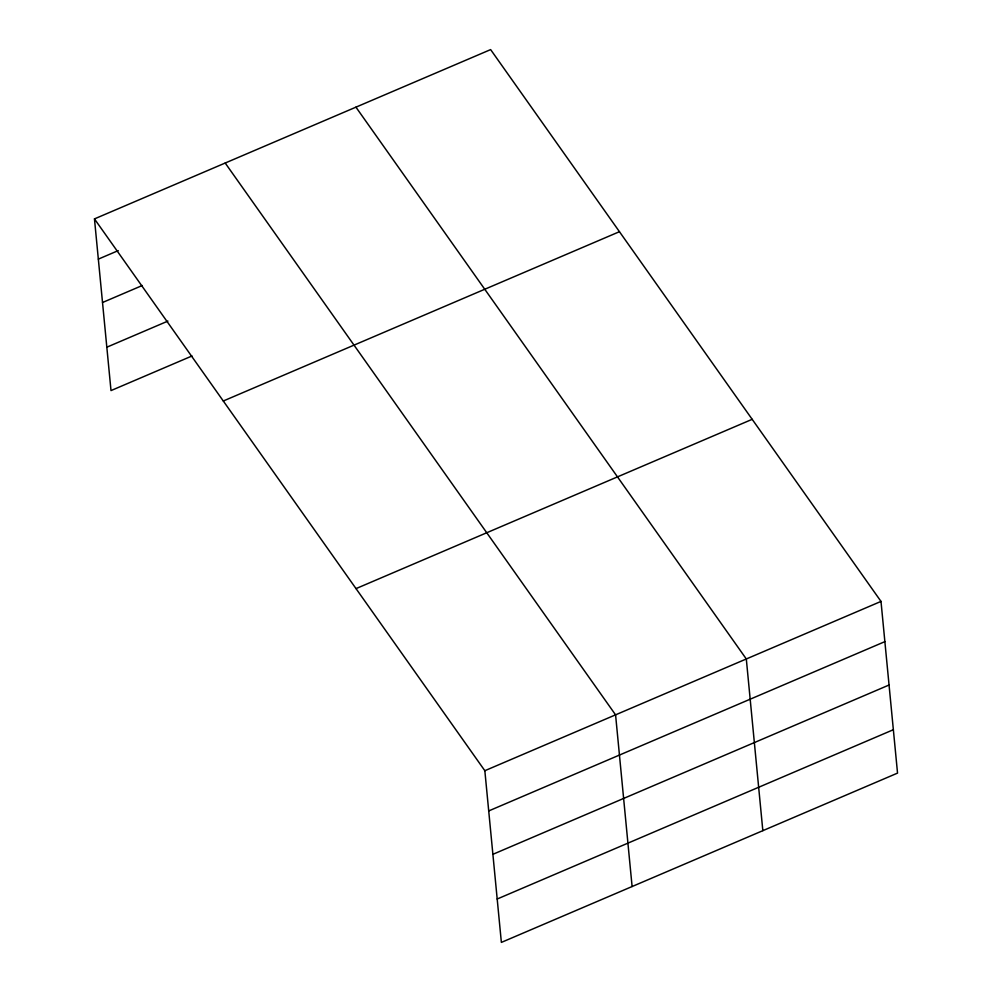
<?xml version="1.0" encoding="UTF-8"?>
<svg xmlns="http://www.w3.org/2000/svg" width="992" height="992" viewBox="0 0 992 992"><rect width="100%" height="100%" fill="white"/><g stroke="black" fill="none" stroke-linecap="round" stroke-linejoin="round"><path stroke-width="1.49" d="M94.463 218.897L490.631 49.6L880.995 601.412L897.537 773.103L501.369 942.4L484.84 770.71L94.463 218.897L111.005 390.588L192.002 355.979M98.344 259.123L118.234 250.616M102.523 302.51L142.302 285.498M106.826 347.2L167.921 321.086M223.287 401.004L619.454 231.694M356.016 588.616L752.184 419.318M484.84 770.71L880.995 601.412M488.709 810.935L884.876 641.638M492.888 854.323L889.055 685.013M497.19 899.012L893.358 729.715M355.942 107.161L746.306 658.973L762.836 830.664M225.196 163.035L615.573 714.848L632.102 886.526"/></g></svg>
